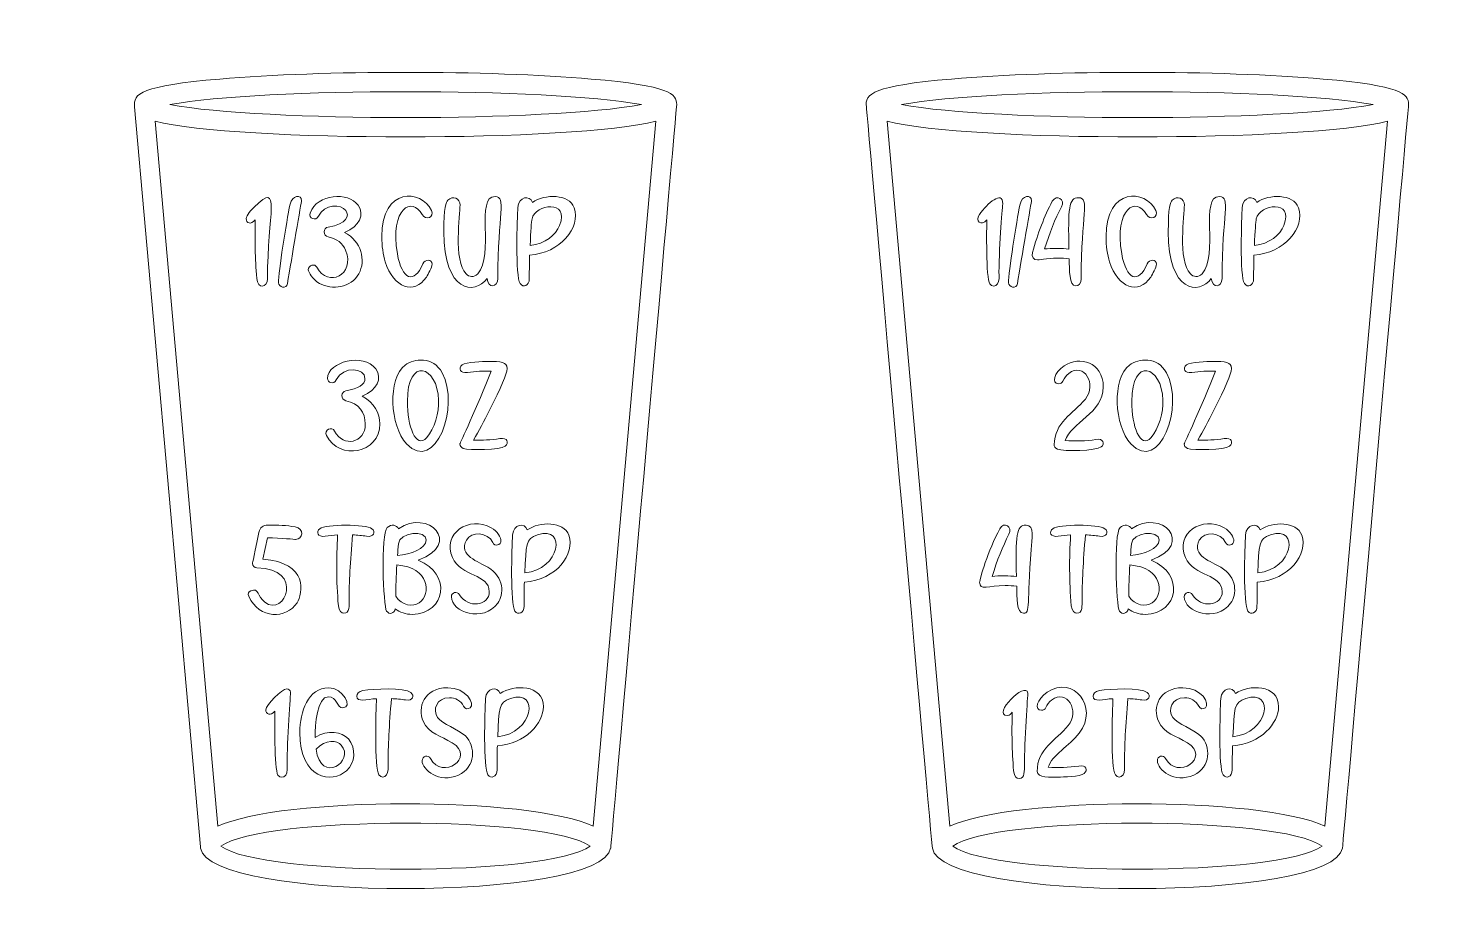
# Model space of a CAD drawing. Header units: inches. Extents: x 22.21 to 28.21, y -9.08 to -3.08.
# Drawn here: x 24.603 to 26.864, y -7.692 to -6.254 of the extents above; entities that cross this region are included whole.
import ezdxf

# ---------------------------------------------------------------- set-up
doc = ezdxf.new("R2010")
doc.units = ezdxf.units.IN
doc.header["$MEASUREMENT"] = 0
doc.layers.add('_U+0421_U+043B_U+043E_U+0439 1', color=7, linetype='Continuous')

msp = doc.modelspace()

# ---------------------------------------------------------------- linework, layer by layer
at = {"layer": '_U+0421_U+043B_U+043E_U+0439 1', "color": 1, "lineweight": 9, "true_color": 0xff0000}
msp.add_open_spline([(25.2111, -3.0833), (23.5543, -3.0833), (22.2111, -4.4265), (22.2111, -6.0833), (22.2111, -7.7402), (23.5543, -9.0833), (25.2111, -9.0833), (26.868, -9.0833), (28.2111, -7.7402), (28.2111, -6.0833), (28.2111, -4.4265), (26.868, -3.0833), (25.2111, -3.0833)], degree=3, knots=[0, 0, 0, 0, 1, 1, 1, 2, 2, 2, 3, 3, 3, 4, 4, 4, 4], dxfattribs=at)
at = {"layer": '_U+0421_U+043B_U+043E_U+0439 1', "color": 7, "lineweight": 9, "true_color": 0xffffff}
for points, knots in [([(25.5415, -7.5762), (25.5415, -7.5762), (25.5417, -7.5762), (25.5417, -7.5762), (25.5418, -7.5751), (25.6481, -6.3791), (25.6481, -6.3779), (25.6481, -6.3607), (25.6382, -6.3476), (25.5104, -6.3366), (25.3449, -6.3223), (25.0774, -6.3223), (24.9118, -6.3366), (24.7845, -6.3476), (24.7715, -6.3603), (24.7744, -6.3816), (24.7744, -6.3816), (24.8804, -7.5744), (24.8804, -7.5744), (24.8804, -7.5744), (24.8807, -7.5762), (24.8807, -7.5762), (24.8807, -7.5762), (24.8807, -7.5762), (24.8807, -7.5762), (24.8927, -7.6637), (25.5296, -7.6628), (25.5415, -7.5762)], [0, 0, 0, 0, 1, 1, 1, 2, 2, 2, 3, 3, 3, 4, 4, 4, 5, 5, 5, 6, 6, 6, 7, 7, 7, 8, 8, 8, 9, 9, 9, 9]), ([(26.7209, -7.5762), (26.7209, -7.5762), (26.721, -7.5762), (26.721, -7.5762), (26.7218, -7.5675), (26.8268, -6.3863), (26.8276, -6.3774), (26.8276, -6.3774), (26.8275, -6.3774), (26.8275, -6.3774), (26.8273, -6.3604), (26.8163, -6.3475), (26.6898, -6.3366), (26.5243, -6.3223), (26.2568, -6.3223), (26.0912, -6.3366), (25.9638, -6.3476), (25.9509, -6.3603), (25.9538, -6.3816), (25.954, -6.3844), (26.0596, -7.5735), (26.0601, -7.5762), (26.0601, -7.5762), (26.0601, -7.5762), (26.0601, -7.5762), (26.0721, -7.6637), (26.709, -7.6628), (26.7209, -7.5762)], [0, 0, 0, 0, 1, 1, 1, 2, 2, 2, 3, 3, 3, 4, 4, 4, 5, 5, 5, 6, 6, 6, 7, 7, 7, 8, 8, 8, 9, 9, 9, 9]), ([(24.831, -6.3779), (24.9832, -6.3502), (25.4388, -6.3502), (25.5913, -6.3779), (25.4391, -6.4056), (24.9834, -6.4057), (24.831, -6.3779)], [0, 0, 0, 0, 1, 1, 1, 2, 2, 2, 2]), ([(26.0103, -6.3779), (26.1625, -6.3502), (26.6182, -6.3502), (26.7706, -6.3779), (26.6184, -6.4056), (26.1628, -6.4057), (26.0103, -6.3779)], [0, 0, 0, 0, 1, 1, 1, 2, 2, 2, 2]), ([(24.9088, -7.541), (24.9088, -7.541), (24.8078, -6.4047), (24.8078, -6.4047), (24.9366, -6.4383), (25.4856, -6.4383), (25.6144, -6.4047), (25.6144, -6.4047), (25.5134, -7.541), (25.5134, -7.541), (25.4119, -7.4922), (25.0082, -7.4932), (24.9088, -7.541)], [0, 0, 0, 0, 1, 1, 1, 2, 2, 2, 3, 3, 3, 4, 4, 4, 4]), ([(26.0882, -7.541), (26.0882, -7.541), (25.9872, -6.4047), (25.9872, -6.4047), (26.1161, -6.4383), (26.6649, -6.4383), (26.7938, -6.4047), (26.7938, -6.4047), (26.6928, -7.541), (26.6928, -7.541), (26.5912, -7.4922), (26.1876, -7.4932), (26.0882, -7.541)], [0, 0, 0, 0, 1, 1, 1, 2, 2, 2, 3, 3, 3, 4, 4, 4, 4]), ([(24.9542, -6.5616), (24.9542, -6.5564), (24.9632, -6.547), (24.9669, -6.5433), (25.0122, -6.4981), (24.9885, -6.5546), (24.9885, -6.6588), (24.9885, -6.6734), (24.9726, -6.6755), (24.9712, -6.6581), (24.9684, -6.6245), (24.9682, -6.5966), (24.9689, -6.5637), (24.9617, -6.5725), (24.9542, -6.5685), (24.9542, -6.5616)], [0, 0, 0, 0, 1, 1, 1, 2, 2, 2, 3, 3, 3, 4, 4, 4, 5, 5, 5, 5]), ([(25.1784, -6.6314), (25.1747, -6.6194), (25.1728, -6.6057), (25.1728, -6.5906), (25.1728, -6.5101), (25.2365, -6.5147), (25.253, -6.5483), (25.2583, -6.5598), (25.2436, -6.5652), (25.2379, -6.555), (25.2218, -6.5253), (25.1855, -6.5442), (25.1979, -6.6184), (25.2051, -6.6606), (25.2251, -6.6675), (25.239, -6.6346), (25.2424, -6.6264), (25.2538, -6.6266), (25.2538, -6.6349), (25.2538, -6.6402), (25.2476, -6.6514), (25.2446, -6.6558), (25.225, -6.685), (25.1917, -6.6736), (25.1784, -6.6314)], [0, 0, 0, 0, 1, 1, 1, 2, 2, 2, 3, 3, 3, 4, 4, 4, 5, 5, 5, 6, 6, 6, 7, 7, 7, 8, 8, 8, 8]), ([(26.3458, -6.6314), (26.342, -6.6194), (26.3401, -6.6057), (26.3401, -6.5906), (26.3401, -6.5101), (26.4038, -6.5147), (26.4203, -6.5483), (26.4256, -6.5598), (26.4109, -6.5652), (26.4052, -6.555), (26.3892, -6.5253), (26.3528, -6.5442), (26.3653, -6.6184), (26.3725, -6.6606), (26.3925, -6.6675), (26.4063, -6.6346), (26.4098, -6.6264), (26.4211, -6.6266), (26.4211, -6.6349), (26.4211, -6.6402), (26.4149, -6.6514), (26.412, -6.6558), (26.3924, -6.685), (26.3591, -6.6736), (26.3458, -6.6314)], [0, 0, 0, 0, 1, 1, 1, 2, 2, 2, 3, 3, 3, 4, 4, 4, 5, 5, 5, 6, 6, 6, 7, 7, 7, 8, 8, 8, 8]), ([(25.0063, -6.6651), (25.0063, -6.6483), (25.019, -6.5666), (25.0249, -6.5386), (25.0281, -6.5233), (25.0435, -6.5227), (25.0435, -6.5327), (25.0435, -6.5327), (25.027, -6.6277), (25.0209, -6.6662), (25.0193, -6.6763), (25.0063, -6.6718), (25.0063, -6.6651)], [0, 0, 0, 0, 1, 1, 1, 2, 2, 2, 3, 3, 3, 4, 4, 4, 4]), ([(25.0573, -6.5526), (25.0685, -6.5213), (25.1188, -6.5181), (25.1345, -6.5401), (25.1453, -6.5551), (25.1372, -6.5739), (25.1129, -6.5839), (25.1399, -6.5986), (25.1477, -6.6286), (25.1357, -6.6506), (25.1232, -6.6729), (25.0925, -6.6774), (25.0722, -6.666), (25.0613, -6.6598), (25.0544, -6.6478), (25.0544, -6.644), (25.0544, -6.6365), (25.0649, -6.6336), (25.0681, -6.6401), (25.0858, -6.6739), (25.1304, -6.6523), (25.1145, -6.6127), (25.1099, -6.6011), (25.1007, -6.5941), (25.0864, -6.5912), (25.0776, -6.5893), (25.0783, -6.5765), (25.0864, -6.5752), (25.1172, -6.5704), (25.1207, -6.5571), (25.115, -6.5488), (25.1071, -6.5374), (25.0805, -6.538), (25.0706, -6.5577), (25.0664, -6.5664), (25.0544, -6.5613), (25.0573, -6.5526)], [0, 0, 0, 0, 1, 1, 1, 2, 2, 2, 3, 3, 3, 4, 4, 4, 5, 5, 5, 6, 6, 6, 7, 7, 7, 8, 8, 8, 9, 9, 9, 10, 10, 10, 11, 11, 11, 12, 12, 12, 12]), ([(25.2729, -6.5829), (25.2729, -6.5433), (25.2761, -6.5349), (25.2792, -6.5319), (25.2876, -6.524), (25.2989, -6.5286), (25.2989, -6.5401), (25.2989, -6.554), (25.2879, -6.6294), (25.3086, -6.6506), (25.3133, -6.6556), (25.3212, -6.6574), (25.3275, -6.6504), (25.3547, -6.6204), (25.3234, -6.5249), (25.3553, -6.5261), (25.3745, -6.5268), (25.3597, -6.5523), (25.3597, -6.6584), (25.3597, -6.6728), (25.3442, -6.6751), (25.3424, -6.658), (25.3224, -6.6852), (25.2729, -6.681), (25.2729, -6.5829)], [0, 0, 0, 0, 1, 1, 1, 2, 2, 2, 3, 3, 3, 4, 4, 4, 5, 5, 5, 6, 6, 6, 7, 7, 7, 8, 8, 8, 8]), ([(25.3958, -6.6663), (25.3958, -6.6663), (25.3958, -6.6663), (25.3958, -6.6663), (25.4009, -6.6736), (25.4105, -6.6698), (25.4105, -6.6585), (25.4105, -6.6433), (25.4107, -6.6312), (25.411, -6.6204), (25.4598, -6.6174), (25.4943, -6.5762), (25.4828, -6.544), (25.4746, -6.5216), (25.4354, -6.5218), (25.4156, -6.5354), (25.4118, -6.5233), (25.3932, -6.5259), (25.3921, -6.5435), (25.391, -6.5599), (25.3878, -6.655), (25.3958, -6.6663)], [0, 0, 0, 0, 1, 1, 1, 2, 2, 2, 3, 3, 3, 4, 4, 4, 5, 5, 5, 6, 6, 6, 7, 7, 7, 7]), ([(25.4593, -6.5728), (25.4535, -6.5876), (25.4358, -6.6027), (25.4118, -6.6049), (25.413, -6.5803), (25.4137, -6.5674), (25.4149, -6.5618), (25.4198, -6.5386), (25.4763, -6.5297), (25.4593, -6.5728)], [0, 0, 0, 0, 1, 1, 1, 2, 2, 2, 3, 3, 3, 3]), ([(26.1359, -6.5549), (26.1487, -6.5373), (26.1735, -6.5149), (26.1735, -6.5376), (26.1735, -6.5376), (26.1675, -6.6025), (26.1675, -6.6481), (26.1675, -6.6535), (26.1683, -6.6627), (26.1653, -6.6669), (26.1619, -6.6716), (26.1562, -6.6716), (26.1527, -6.6667), (26.1463, -6.6575), (26.1476, -6.5749), (26.1479, -6.5637), (26.139, -6.5748), (26.128, -6.5655), (26.1359, -6.5549)], [0, 0, 0, 0, 1, 1, 1, 2, 2, 2, 3, 3, 3, 4, 4, 4, 5, 5, 5, 6, 6, 6, 6]), ([(26.1828, -6.6651), (26.1828, -6.6483), (26.1955, -6.5666), (26.2014, -6.5386), (26.2046, -6.5233), (26.2199, -6.5227), (26.2199, -6.5327), (26.2199, -6.5327), (26.2035, -6.6277), (26.1974, -6.6662), (26.1958, -6.6763), (26.1828, -6.6718), (26.1828, -6.6651)], [0, 0, 0, 0, 1, 1, 1, 2, 2, 2, 3, 3, 3, 4, 4, 4, 4]), ([(26.2214, -6.6165), (26.23, -6.5853), (26.2407, -6.5574), (26.2534, -6.5337), (26.2601, -6.5213), (26.2748, -6.5308), (26.2682, -6.5426), (26.258, -6.562), (26.2489, -6.5849), (26.2411, -6.6105), (26.2509, -6.6092), (26.2703, -6.6095), (26.2801, -6.6106), (26.279, -6.5465), (26.2796, -6.5272), (26.2957, -6.5279), (26.3147, -6.5287), (26.3, -6.5545), (26.3, -6.6585), (26.3, -6.6662), (26.2956, -6.67), (26.2916, -6.67), (26.28, -6.67), (26.2813, -6.6438), (26.2806, -6.6264), (26.2749, -6.6257), (26.2686, -6.6253), (26.2617, -6.6253), (26.2453, -6.6253), (26.2293, -6.6283), (26.2293, -6.6283), (26.2232, -6.6283), (26.2194, -6.6235), (26.2214, -6.6165)], [0, 0, 0, 0, 1, 1, 1, 2, 2, 2, 3, 3, 3, 4, 4, 4, 5, 5, 5, 6, 6, 6, 7, 7, 7, 8, 8, 8, 9, 9, 9, 10, 10, 10, 11, 11, 11, 11]), ([(26.4403, -6.5829), (26.4403, -6.5433), (26.4435, -6.5349), (26.4466, -6.5319), (26.4549, -6.524), (26.4663, -6.5286), (26.4663, -6.5401), (26.4663, -6.554), (26.4552, -6.6294), (26.4759, -6.6506), (26.4807, -6.6556), (26.4885, -6.6574), (26.4948, -6.6504), (26.522, -6.6204), (26.4907, -6.5249), (26.5227, -6.5261), (26.5418, -6.5268), (26.527, -6.5523), (26.527, -6.6584), (26.527, -6.6728), (26.5115, -6.6751), (26.5097, -6.658), (26.4898, -6.6852), (26.4403, -6.681), (26.4403, -6.5829)], [0, 0, 0, 0, 1, 1, 1, 2, 2, 2, 3, 3, 3, 4, 4, 4, 5, 5, 5, 6, 6, 6, 7, 7, 7, 8, 8, 8, 8]), ([(26.5631, -6.6663), (26.5631, -6.6663), (26.5631, -6.6663), (26.5631, -6.6663), (26.5682, -6.6736), (26.5779, -6.6698), (26.5779, -6.6585), (26.5779, -6.6433), (26.578, -6.6312), (26.5784, -6.6204), (26.6271, -6.6174), (26.6616, -6.5762), (26.6501, -6.544), (26.6419, -6.5216), (26.6028, -6.5218), (26.583, -6.5354), (26.5791, -6.5233), (26.5606, -6.5259), (26.5595, -6.5435), (26.5584, -6.5599), (26.5552, -6.655), (26.5631, -6.6663)], [0, 0, 0, 0, 1, 1, 1, 2, 2, 2, 3, 3, 3, 4, 4, 4, 5, 5, 5, 6, 6, 6, 7, 7, 7, 7]), ([(26.6266, -6.5728), (26.6208, -6.5876), (26.6031, -6.6027), (26.5791, -6.6049), (26.5803, -6.5803), (26.5811, -6.5674), (26.5822, -6.5618), (26.5871, -6.5386), (26.6436, -6.5297), (26.6266, -6.5728)], [0, 0, 0, 0, 1, 1, 1, 2, 2, 2, 3, 3, 3, 3]), ([(25.163, -6.804), (25.1738, -6.8189), (25.1657, -6.8378), (25.1414, -6.8478), (25.1605, -6.8581), (25.1697, -6.876), (25.1697, -6.8924), (25.1697, -6.9407), (25.1041, -6.952), (25.0837, -6.9112), (25.0793, -6.9021), (25.0927, -6.896), (25.0966, -6.904), (25.1109, -6.9313), (25.1462, -6.9235), (25.1462, -6.8925), (25.1462, -6.8743), (25.1361, -6.8594), (25.1149, -6.8551), (25.106, -6.8532), (25.1069, -6.8404), (25.1149, -6.8391), (25.1353, -6.8359), (25.1457, -6.8292), (25.1457, -6.8191), (25.1457, -6.8022), (25.1109, -6.798), (25.0991, -6.8216), (25.0953, -6.8294), (25.0854, -6.8262), (25.0854, -6.8192), (25.0854, -6.7923), (25.1439, -6.7772), (25.163, -6.804)], [0, 0, 0, 0, 1, 1, 1, 2, 2, 2, 3, 3, 3, 4, 4, 4, 5, 5, 5, 6, 6, 6, 7, 7, 7, 8, 8, 8, 9, 9, 9, 10, 10, 10, 11, 11, 11, 11]), ([(26.3321, -6.9297), (26.3244, -6.9361), (26.2713, -6.9368), (26.2618, -6.9334), (26.2572, -6.9317), (26.2565, -6.9282), (26.2565, -6.9264), (26.2565, -6.89), (26.2866, -6.8765), (26.3067, -6.8524), (26.326, -6.8292), (26.3044, -6.792), (26.2799, -6.8112), (26.2757, -6.8144), (26.2726, -6.8186), (26.2705, -6.8235), (26.2693, -6.8262), (26.2668, -6.8277), (26.2637, -6.8277), (26.2515, -6.8277), (26.2559, -6.8102), (26.2727, -6.7988), (26.2968, -6.7824), (26.3356, -6.7923), (26.3356, -6.8329), (26.3356, -6.8754), (26.2829, -6.8905), (26.2744, -6.9195), (26.2897, -6.9205), (26.3078, -6.9201), (26.3234, -6.9176), (26.3363, -6.9155), (26.3384, -6.9244), (26.3321, -6.9297)], [0, 0, 0, 0, 1, 1, 1, 2, 2, 2, 3, 3, 3, 4, 4, 4, 5, 5, 5, 6, 6, 6, 7, 7, 7, 8, 8, 8, 9, 9, 9, 10, 10, 10, 11, 11, 11, 11]), ([(25.2701, -6.8101), (25.2553, -6.7832), (25.2245, -6.7873), (25.2106, -6.7977), (25.1818, -6.8191), (25.1858, -6.8962), (25.2127, -6.9245), (25.2595, -6.9737), (25.2991, -6.8635), (25.2701, -6.8101)], [0, 0, 0, 0, 1, 1, 1, 2, 2, 2, 3, 3, 3, 3]), ([(25.214, -6.8562), (25.214, -6.7831), (25.2626, -6.7984), (25.2644, -6.8544), (25.265, -6.8733), (25.2577, -6.9007), (25.2453, -6.9145), (25.2276, -6.9344), (25.214, -6.8956), (25.214, -6.8562)], [0, 0, 0, 0, 1, 1, 1, 2, 2, 2, 3, 3, 3, 3]), ([(25.3442, -6.7918), (25.3856, -6.7918), (25.3834, -6.7953), (25.3462, -6.8706), (25.3377, -6.8876), (25.3292, -6.9037), (25.3207, -6.9185), (25.3348, -6.9188), (25.3488, -6.9184), (25.3629, -6.9162), (25.3759, -6.9141), (25.378, -6.923), (25.3716, -6.9283), (25.3644, -6.9343), (25.3131, -6.9354), (25.3038, -6.9319), (25.3005, -6.9307), (25.2986, -6.9281), (25.2986, -6.9247), (25.2986, -6.9247), (25.3266, -6.8644), (25.3491, -6.8073), (25.3362, -6.8071), (25.324, -6.8076), (25.311, -6.8096), (25.2985, -6.8116), (25.2959, -6.8027), (25.3023, -6.7975), (25.3084, -6.7925), (25.3364, -6.7918), (25.3442, -6.7918)], [0, 0, 0, 0, 1, 1, 1, 2, 2, 2, 3, 3, 3, 4, 4, 4, 5, 5, 5, 6, 6, 6, 7, 7, 7, 8, 8, 8, 9, 9, 9, 10, 10, 10, 10]), ([(26.4374, -6.8101), (26.4227, -6.7832), (26.3918, -6.7873), (26.3779, -6.7977), (26.3491, -6.8191), (26.3531, -6.8962), (26.3801, -6.9245), (26.4268, -6.9737), (26.4664, -6.8635), (26.4374, -6.8101)], [0, 0, 0, 0, 1, 1, 1, 2, 2, 2, 3, 3, 3, 3]), ([(26.3814, -6.8562), (26.3814, -6.7831), (26.43, -6.7984), (26.4318, -6.8544), (26.4324, -6.8733), (26.425, -6.9007), (26.4126, -6.9145), (26.395, -6.9344), (26.3814, -6.8956), (26.3814, -6.8562)], [0, 0, 0, 0, 1, 1, 1, 2, 2, 2, 3, 3, 3, 3]), ([(26.5116, -6.7918), (26.5529, -6.7918), (26.5508, -6.7953), (26.5136, -6.8706), (26.5051, -6.8876), (26.4965, -6.9037), (26.4881, -6.9185), (26.5021, -6.9188), (26.5161, -6.9184), (26.5303, -6.9162), (26.5432, -6.9141), (26.5453, -6.923), (26.539, -6.9283), (26.5317, -6.9343), (26.4804, -6.9354), (26.4711, -6.9319), (26.4678, -6.9307), (26.4659, -6.9281), (26.4659, -6.9247), (26.4659, -6.9247), (26.4939, -6.8644), (26.5164, -6.8073), (26.5036, -6.8071), (26.4913, -6.8076), (26.4783, -6.8096), (26.4658, -6.8116), (26.4632, -6.8027), (26.4696, -6.7975), (26.4758, -6.7925), (26.5037, -6.7918), (26.5116, -6.7918)], [0, 0, 0, 0, 1, 1, 1, 2, 2, 2, 3, 3, 3, 4, 4, 4, 5, 5, 5, 6, 6, 6, 7, 7, 7, 8, 8, 8, 9, 9, 9, 10, 10, 10, 10]), ([(25.1999, -7.0618), (25.1969, -7.0552), (25.1881, -7.0532), (25.1814, -7.0597), (25.1709, -7.0698), (25.1751, -7.1865), (25.1805, -7.1941), (25.1851, -7.2007), (25.1927, -7.1979), (25.1946, -7.1906), (25.202, -7.1961), (25.2113, -7.1995), (25.222, -7.1995), (25.2761, -7.1985), (25.2859, -7.1338), (25.2315, -7.1122), (25.3035, -7.0856), (25.2469, -7.028), (25.1999, -7.0618)], [0, 0, 0, 0, 1, 1, 1, 2, 2, 2, 3, 3, 3, 4, 4, 4, 5, 5, 5, 6, 6, 6, 6]), ([(26.3812, -7.0618), (26.3781, -7.0552), (26.3693, -7.0532), (26.3626, -7.0597), (26.3521, -7.0698), (26.3563, -7.1865), (26.3617, -7.1941), (26.3664, -7.2007), (26.374, -7.1979), (26.3759, -7.1906), (26.3832, -7.1961), (26.3926, -7.1995), (26.4032, -7.1995), (26.4573, -7.1985), (26.4671, -7.1338), (26.4128, -7.1122), (26.4847, -7.0856), (26.4281, -7.028), (26.3812, -7.0618)], [0, 0, 0, 0, 1, 1, 1, 2, 2, 2, 3, 3, 3, 4, 4, 4, 5, 5, 5, 6, 6, 6, 6]), ([(25.1481, -7.0735), (25.1412, -7.0724), (25.1336, -7.0717), (25.1256, -7.0713), (25.122, -7.1144), (25.1201, -7.1494), (25.1201, -7.1755), (25.1201, -7.1851), (25.1214, -7.1978), (25.1117, -7.1978), (25.1079, -7.1978), (25.1036, -7.1945), (25.1028, -7.1855), (25.0994, -7.1449), (25.0995, -7.1094), (25.1016, -7.0715), (25.0945, -7.0718), (25.0878, -7.0725), (25.0815, -7.0735), (25.0686, -7.0754), (25.0667, -7.0664), (25.0728, -7.0614), (25.0821, -7.0539), (25.1474, -7.0538), (25.1567, -7.0614), (25.1567, -7.0614), (25.1568, -7.0614), (25.1568, -7.0614), (25.1631, -7.0665), (25.1607, -7.0754), (25.1481, -7.0735)], [0, 0, 0, 0, 1, 1, 1, 2, 2, 2, 3, 3, 3, 4, 4, 4, 5, 5, 5, 6, 6, 6, 7, 7, 7, 8, 8, 8, 9, 9, 9, 10, 10, 10, 10]), ([(25.3596, -7.1816), (25.3364, -7.2134), (25.2849, -7.1957), (25.2849, -7.1712), (25.2849, -7.164), (25.2944, -7.1611), (25.2982, -7.1678), (25.3113, -7.1908), (25.3461, -7.1857), (25.3461, -7.163), (25.3458, -7.1339), (25.3009, -7.1392), (25.2866, -7.1079), (25.2692, -7.0693), (25.314, -7.0396), (25.3492, -7.0599), (25.3591, -7.0656), (25.3649, -7.0761), (25.3649, -7.0809), (25.3649, -7.0877), (25.355, -7.0909), (25.3515, -7.0835), (25.3436, -7.067), (25.3174, -7.0649), (25.3091, -7.0799), (25.2954, -7.1043), (25.3295, -7.1151), (25.3435, -7.1233), (25.3708, -7.1391), (25.3697, -7.1677), (25.3596, -7.1816)], [0, 0, 0, 0, 1, 1, 1, 2, 2, 2, 3, 3, 3, 4, 4, 4, 5, 5, 5, 6, 6, 6, 7, 7, 7, 8, 8, 8, 9, 9, 9, 10, 10, 10, 10]), ([(25.4072, -7.0632), (25.4034, -7.0511), (25.3848, -7.0536), (25.3837, -7.0713), (25.3823, -7.0919), (25.3796, -7.1832), (25.3873, -7.1941), (25.3924, -7.2013), (25.4021, -7.1975), (25.4021, -7.1862), (25.4021, -7.1711), (25.4022, -7.158), (25.4026, -7.1473), (25.4546, -7.144), (25.4849, -7.1015), (25.4743, -7.0718), (25.4662, -7.0494), (25.427, -7.0496), (25.4072, -7.0632)], [0, 0, 0, 0, 1, 1, 1, 2, 2, 2, 3, 3, 3, 4, 4, 4, 5, 5, 5, 6, 6, 6, 6]), ([(26.2193, -7.0951), (26.2121, -7.1827), (26.2189, -7.1978), (26.207, -7.1978), (26.1954, -7.1978), (26.1967, -7.1716), (26.196, -7.1542), (26.1903, -7.1535), (26.184, -7.1531), (26.1772, -7.1531), (26.1504, -7.1531), (26.1363, -7.1617), (26.1363, -7.1478), (26.1363, -7.1426), (26.1499, -7.0969), (26.1689, -7.0614), (26.1755, -7.0491), (26.1902, -7.0585), (26.1836, -7.0704), (26.1734, -7.0898), (26.1643, -7.1127), (26.1565, -7.1383), (26.1663, -7.137), (26.1858, -7.1373), (26.1955, -7.1384), (26.1944, -7.0738), (26.1952, -7.055), (26.2111, -7.0557), (26.2253, -7.0563), (26.2207, -7.078), (26.2193, -7.0951)], [0, 0, 0, 0, 1, 1, 1, 2, 2, 2, 3, 3, 3, 4, 4, 4, 5, 5, 5, 6, 6, 6, 7, 7, 7, 8, 8, 8, 9, 9, 9, 10, 10, 10, 10]), ([(26.3293, -7.0735), (26.3224, -7.0724), (26.3149, -7.0717), (26.3068, -7.0713), (26.3032, -7.1144), (26.3014, -7.1494), (26.3013, -7.1755), (26.3013, -7.1851), (26.3026, -7.1978), (26.2929, -7.1978), (26.2892, -7.1978), (26.2848, -7.1945), (26.284, -7.1855), (26.2806, -7.1449), (26.2807, -7.1094), (26.2829, -7.0715), (26.2757, -7.0718), (26.269, -7.0725), (26.2628, -7.0735), (26.2498, -7.0754), (26.248, -7.0664), (26.2541, -7.0614), (26.2633, -7.0539), (26.3286, -7.0538), (26.338, -7.0614), (26.338, -7.0614), (26.338, -7.0614), (26.338, -7.0614), (26.3443, -7.0665), (26.3419, -7.0754), (26.3293, -7.0735)], [0, 0, 0, 0, 1, 1, 1, 2, 2, 2, 3, 3, 3, 4, 4, 4, 5, 5, 5, 6, 6, 6, 7, 7, 7, 8, 8, 8, 9, 9, 9, 10, 10, 10, 10]), ([(26.5408, -7.1816), (26.5176, -7.2134), (26.4661, -7.1957), (26.4661, -7.1712), (26.4661, -7.164), (26.4756, -7.1611), (26.4795, -7.1678), (26.4926, -7.1908), (26.5273, -7.1857), (26.5273, -7.163), (26.527, -7.1339), (26.4822, -7.1392), (26.4679, -7.1079), (26.4504, -7.0693), (26.4953, -7.0396), (26.5305, -7.0599), (26.5403, -7.0656), (26.5461, -7.0761), (26.5461, -7.0809), (26.5461, -7.0877), (26.5362, -7.0909), (26.5327, -7.0835), (26.5248, -7.067), (26.4987, -7.0649), (26.4903, -7.0799), (26.4766, -7.1043), (26.5107, -7.1151), (26.5248, -7.1233), (26.552, -7.1391), (26.5509, -7.1677), (26.5408, -7.1816)], [0, 0, 0, 0, 1, 1, 1, 2, 2, 2, 3, 3, 3, 4, 4, 4, 5, 5, 5, 6, 6, 6, 7, 7, 7, 8, 8, 8, 9, 9, 9, 10, 10, 10, 10]), ([(26.5884, -7.0632), (26.5846, -7.0511), (26.566, -7.0536), (26.5649, -7.0713), (26.5635, -7.0919), (26.5608, -7.1832), (26.5686, -7.1941), (26.5737, -7.2013), (26.5833, -7.1975), (26.5833, -7.1862), (26.5833, -7.1711), (26.5835, -7.158), (26.5838, -7.1473), (26.6358, -7.144), (26.6662, -7.1015), (26.6555, -7.0718), (26.6474, -7.0494), (26.6082, -7.0496), (26.5884, -7.0632)], [0, 0, 0, 0, 1, 1, 1, 2, 2, 2, 3, 3, 3, 4, 4, 4, 5, 5, 5, 6, 6, 6, 6]), ([(25.0363, -7.1807), (25.0191, -7.2074), (24.9754, -7.2079), (24.9583, -7.1703), (24.9564, -7.1662), (24.958, -7.163), (24.9616, -7.1614), (24.975, -7.1559), (24.9722, -7.1709), (24.9842, -7.1798), (25.0175, -7.2049), (25.0484, -7.1246), (24.9714, -7.1246), (24.967, -7.1246), (24.9645, -7.1211), (24.9645, -7.1174), (24.9645, -7.1168), (24.9645, -7.1166), (24.9748, -7.0677), (24.9768, -7.0584), (24.981, -7.0557), (24.9898, -7.0557), (25.0058, -7.0557), (25.0193, -7.056), (25.0331, -7.0584), (25.0483, -7.0613), (25.0461, -7.0787), (25.0336, -7.0787), (25.0336, -7.0787), (25.0106, -7.0764), (24.9886, -7.0761), (24.9886, -7.0761), (24.9811, -7.1106), (24.9811, -7.1106), (25.0551, -7.1158), (25.0455, -7.1663), (25.0363, -7.1807)], [0, 0, 0, 0, 1, 1, 1, 2, 2, 2, 3, 3, 3, 4, 4, 4, 5, 5, 5, 6, 6, 6, 7, 7, 7, 8, 8, 8, 9, 9, 9, 10, 10, 10, 11, 11, 11, 12, 12, 12, 12]), ([(25.1982, -7.1047), (25.1986, -7.0984), (25.1991, -7.092), (25.1996, -7.0857), (25.2011, -7.0667), (25.2445, -7.0632), (25.2445, -7.0796), (25.2445, -7.0935), (25.2194, -7.1029), (25.1982, -7.1047)], [0, 0, 0, 0, 1, 1, 1, 2, 2, 2, 3, 3, 3, 3]), ([(25.4033, -7.1327), (25.4055, -7.0876), (25.4042, -7.0776), (25.4239, -7.0712), (25.472, -7.0556), (25.4601, -7.1276), (25.4033, -7.1327)], [0, 0, 0, 0, 1, 1, 1, 2, 2, 2, 2]), ([(26.3794, -7.1047), (26.3798, -7.0984), (26.3803, -7.092), (26.3808, -7.0857), (26.3823, -7.0667), (26.4257, -7.0632), (26.4257, -7.0796), (26.4257, -7.0935), (26.4006, -7.1029), (26.3794, -7.1047)], [0, 0, 0, 0, 1, 1, 1, 2, 2, 2, 3, 3, 3, 3]), ([(26.5845, -7.1327), (26.5867, -7.0876), (26.5855, -7.0776), (26.6051, -7.0712), (26.6533, -7.0556), (26.6414, -7.1276), (26.5845, -7.1327)], [0, 0, 0, 0, 1, 1, 1, 2, 2, 2, 2]), ([(25.2329, -7.1809), (25.2232, -7.1876), (25.205, -7.1858), (25.1952, -7.1702), (25.1953, -7.155), (25.1959, -7.138), (25.1971, -7.1199), (25.25, -7.1234), (25.2531, -7.167), (25.2329, -7.1809)], [0, 0, 0, 0, 1, 1, 1, 2, 2, 2, 3, 3, 3, 3]), ([(26.4142, -7.1809), (26.4045, -7.1876), (26.3862, -7.1858), (26.3765, -7.1702), (26.3766, -7.155), (26.3772, -7.138), (26.3783, -7.1199), (26.4313, -7.1234), (26.4343, -7.167), (26.4142, -7.1809)], [0, 0, 0, 0, 1, 1, 1, 2, 2, 2, 3, 3, 3, 3]), ([(26.2469, -7.4459), (26.2622, -7.4469), (26.2803, -7.4465), (26.2959, -7.4439), (26.3087, -7.4419), (26.311, -7.4507), (26.3046, -7.456), (26.2984, -7.4611), (26.2706, -7.4617), (26.2626, -7.4617), (26.2514, -7.4617), (26.229, -7.4635), (26.229, -7.4527), (26.229, -7.4164), (26.2593, -7.4025), (26.2791, -7.3788), (26.2985, -7.3555), (26.2769, -7.3184), (26.2523, -7.3376), (26.2482, -7.3408), (26.2451, -7.3449), (26.243, -7.3498), (26.2417, -7.3525), (26.2393, -7.3541), (26.2361, -7.3541), (26.224, -7.3541), (26.2283, -7.3365), (26.2451, -7.3251), (26.2875, -7.2964), (26.329, -7.3488), (26.2969, -7.3907), (26.2807, -7.4116), (26.2527, -7.4261), (26.2469, -7.4459)], [0, 0, 0, 0, 1, 1, 1, 2, 2, 2, 3, 3, 3, 4, 4, 4, 5, 5, 5, 6, 6, 6, 7, 7, 7, 8, 8, 8, 9, 9, 9, 10, 10, 10, 11, 11, 11, 11]), ([(25.0258, -7.3246), (25.0258, -7.3246), (25.0202, -7.4064), (25.0202, -7.4398), (25.0202, -7.4452), (25.021, -7.4544), (25.018, -7.4586), (25.0147, -7.4631), (25.009, -7.4635), (25.0054, -7.4584), (24.9991, -7.4495), (25.0003, -7.3663), (25.0006, -7.3554), (24.9934, -7.3641), (24.9858, -7.3602), (24.9858, -7.3533), (24.9858, -7.3455), (25.0118, -7.3196), (25.0198, -7.3196), (25.0229, -7.3196), (25.0253, -7.3216), (25.0258, -7.3246)], [0, 0, 0, 0, 1, 1, 1, 2, 2, 2, 3, 3, 3, 4, 4, 4, 5, 5, 5, 6, 6, 6, 7, 7, 7, 7]), ([(25.0655, -7.3979), (25.065, -7.3782), (25.0684, -7.3322), (25.087, -7.3322), (25.1, -7.3322), (25.1005, -7.3501), (25.1098, -7.3501), (25.1272, -7.3501), (25.1102, -7.3177), (25.087, -7.3177), (25.0541, -7.3177), (25.0408, -7.3567), (25.0408, -7.3896), (25.0408, -7.466), (25.0927, -7.4726), (25.116, -7.4514), (25.1297, -7.4389), (25.132, -7.4154), (25.1189, -7.4), (25.1089, -7.3886), (25.0852, -7.3844), (25.0655, -7.3979)], [0, 0, 0, 0, 1, 1, 1, 2, 2, 2, 3, 3, 3, 4, 4, 4, 5, 5, 5, 6, 6, 6, 7, 7, 7, 7]), ([(25.2108, -7.3374), (25.2039, -7.3363), (25.1963, -7.3356), (25.1883, -7.3352), (25.1847, -7.3782), (25.1828, -7.4133), (25.1828, -7.4394), (25.1828, -7.4448), (25.1837, -7.454), (25.1806, -7.4582), (25.1773, -7.4627), (25.1718, -7.4631), (25.1681, -7.458), (25.1604, -7.4475), (25.1633, -7.3536), (25.1643, -7.3354), (25.1486, -7.3361), (25.1323, -7.3419), (25.1323, -7.3314), (25.1323, -7.3278), (25.1353, -7.3236), (25.1425, -7.3224), (25.159, -7.3195), (25.2095, -7.3172), (25.2195, -7.3253), (25.2195, -7.3253), (25.2195, -7.3253), (25.2195, -7.3253), (25.2258, -7.3304), (25.2235, -7.3393), (25.2108, -7.3374)], [0, 0, 0, 0, 1, 1, 1, 2, 2, 2, 3, 3, 3, 4, 4, 4, 5, 5, 5, 6, 6, 6, 7, 7, 7, 8, 8, 8, 9, 9, 9, 10, 10, 10, 10]), ([(25.2965, -7.4584), (25.2653, -7.4725), (25.2378, -7.4499), (25.2378, -7.4351), (25.2378, -7.4279), (25.2476, -7.4248), (25.2512, -7.4317), (25.2698, -7.4676), (25.325, -7.43), (25.2862, -7.4064), (25.2685, -7.3957), (25.2486, -7.3916), (25.2396, -7.3718), (25.2298, -7.3501), (25.2399, -7.3177), (25.2791, -7.3177), (25.3088, -7.3177), (25.3235, -7.3438), (25.3152, -7.35), (25.3117, -7.3527), (25.3067, -7.3522), (25.3044, -7.3474), (25.3004, -7.3389), (25.291, -7.3338), (25.2817, -7.3338), (25.2612, -7.3338), (25.2541, -7.3532), (25.2627, -7.3656), (25.2705, -7.3767), (25.2956, -7.3841), (25.3075, -7.3954), (25.3075, -7.3954), (25.3075, -7.3954), (25.3075, -7.3954), (25.3247, -7.4121), (25.324, -7.446), (25.2965, -7.4584)], [0, 0, 0, 0, 1, 1, 1, 2, 2, 2, 3, 3, 3, 4, 4, 4, 5, 5, 5, 6, 6, 6, 7, 7, 7, 8, 8, 8, 9, 9, 9, 10, 10, 10, 11, 11, 11, 12, 12, 12, 12]), ([(25.3636, -7.327), (25.3597, -7.3149), (25.3412, -7.3177), (25.3401, -7.3352), (25.3387, -7.3562), (25.3361, -7.4469), (25.3438, -7.458), (25.3488, -7.4652), (25.3585, -7.4614), (25.3585, -7.4501), (25.3585, -7.4351), (25.3587, -7.422), (25.3591, -7.4112), (25.4048, -7.4083), (25.4332, -7.3745), (25.4332, -7.3483), (25.4332, -7.3116), (25.3847, -7.3125), (25.3636, -7.327)], [0, 0, 0, 0, 1, 1, 1, 2, 2, 2, 3, 3, 3, 4, 4, 4, 5, 5, 5, 6, 6, 6, 6]), ([(25.3597, -7.3966), (25.3619, -7.3513), (25.3607, -7.3414), (25.3804, -7.3351), (25.4283, -7.3195), (25.4166, -7.3914), (25.3597, -7.3966)], [0, 0, 0, 0, 1, 1, 1, 2, 2, 2, 2]), ([(26.214, -7.3266), (26.214, -7.3266), (26.2084, -7.4078), (26.2084, -7.4417), (26.2084, -7.4512), (26.2095, -7.464), (26.1999, -7.464), (26.1961, -7.464), (26.1919, -7.4608), (26.191, -7.4517), (26.1882, -7.418), (26.188, -7.39), (26.1888, -7.3573), (26.1865, -7.3602), (26.1851, -7.3623), (26.181, -7.3623), (26.1552, -7.3623), (26.2107, -7.3052), (26.214, -7.3266)], [0, 0, 0, 0, 1, 1, 1, 2, 2, 2, 3, 3, 3, 4, 4, 4, 5, 5, 5, 6, 6, 6, 6]), ([(26.3976, -7.3374), (26.3907, -7.3363), (26.3832, -7.3356), (26.3752, -7.3352), (26.3716, -7.3782), (26.3697, -7.4133), (26.3697, -7.4394), (26.3697, -7.4448), (26.3705, -7.454), (26.3674, -7.4582), (26.3641, -7.4627), (26.3586, -7.4631), (26.355, -7.458), (26.3473, -7.4475), (26.3502, -7.3536), (26.3512, -7.3354), (26.3355, -7.3361), (26.3192, -7.3419), (26.3192, -7.3314), (26.3192, -7.3278), (26.3221, -7.3236), (26.3294, -7.3224), (26.3459, -7.3195), (26.3964, -7.3172), (26.4063, -7.3253), (26.4063, -7.3253), (26.4063, -7.3253), (26.4063, -7.3253), (26.4127, -7.3304), (26.4103, -7.3393), (26.3976, -7.3374)], [0, 0, 0, 0, 1, 1, 1, 2, 2, 2, 3, 3, 3, 4, 4, 4, 5, 5, 5, 6, 6, 6, 7, 7, 7, 8, 8, 8, 9, 9, 9, 10, 10, 10, 10]), ([(26.4814, -7.4584), (26.4502, -7.4725), (26.4227, -7.4499), (26.4227, -7.4351), (26.4227, -7.4279), (26.4325, -7.4248), (26.4361, -7.4317), (26.4547, -7.4676), (26.5099, -7.43), (26.4711, -7.4064), (26.4534, -7.3957), (26.4335, -7.3916), (26.4245, -7.3718), (26.4147, -7.3501), (26.4248, -7.3177), (26.464, -7.3177), (26.4937, -7.3177), (26.5084, -7.3438), (26.5001, -7.35), (26.4966, -7.3527), (26.4916, -7.3522), (26.4893, -7.3474), (26.4852, -7.3389), (26.4759, -7.3338), (26.4665, -7.3338), (26.4461, -7.3338), (26.439, -7.3532), (26.4476, -7.3656), (26.4554, -7.3767), (26.4805, -7.3841), (26.4924, -7.3954), (26.4924, -7.3954), (26.4924, -7.3954), (26.4924, -7.3954), (26.5096, -7.4121), (26.5089, -7.446), (26.4814, -7.4584)], [0, 0, 0, 0, 1, 1, 1, 2, 2, 2, 3, 3, 3, 4, 4, 4, 5, 5, 5, 6, 6, 6, 7, 7, 7, 8, 8, 8, 9, 9, 9, 10, 10, 10, 11, 11, 11, 12, 12, 12, 12]), ([(26.5485, -7.327), (26.5446, -7.3149), (26.5261, -7.3177), (26.525, -7.3352), (26.5236, -7.3562), (26.521, -7.4469), (26.5287, -7.458), (26.5337, -7.4652), (26.5434, -7.4614), (26.5434, -7.4501), (26.5434, -7.4351), (26.5436, -7.422), (26.5439, -7.4112), (26.5897, -7.4083), (26.6181, -7.3745), (26.6181, -7.3483), (26.6181, -7.3116), (26.5696, -7.3125), (26.5485, -7.327)], [0, 0, 0, 0, 1, 1, 1, 2, 2, 2, 3, 3, 3, 4, 4, 4, 5, 5, 5, 6, 6, 6, 6]), ([(26.5446, -7.3966), (26.5468, -7.3513), (26.5456, -7.3414), (26.5652, -7.3351), (26.6132, -7.3195), (26.6015, -7.3914), (26.5446, -7.3966)], [0, 0, 0, 0, 1, 1, 1, 2, 2, 2, 2]), ([(25.0668, -7.4167), (25.0824, -7.4007), (25.1008, -7.4025), (25.1074, -7.4101), (25.1299, -7.4361), (25.0747, -7.474), (25.0668, -7.4167)], [0, 0, 0, 0, 1, 1, 1, 2, 2, 2, 2]), ([(25.5087, -7.5731), (25.4429, -7.6222), (24.9799, -7.6226), (24.9135, -7.5731), (24.9793, -7.5239), (25.4423, -7.5235), (25.5087, -7.5731)], [0, 0, 0, 0, 1, 1, 1, 2, 2, 2, 2]), ([(26.6881, -7.5731), (26.6223, -7.6222), (26.1593, -7.6226), (26.0929, -7.5731), (26.158, -7.5244), (26.6212, -7.5231), (26.6881, -7.5731)], [0, 0, 0, 0, 1, 1, 1, 2, 2, 2, 2])]:
    msp.add_open_spline(points, degree=3, knots=knots, dxfattribs=at)

doc.saveas('drawing.dxf')
